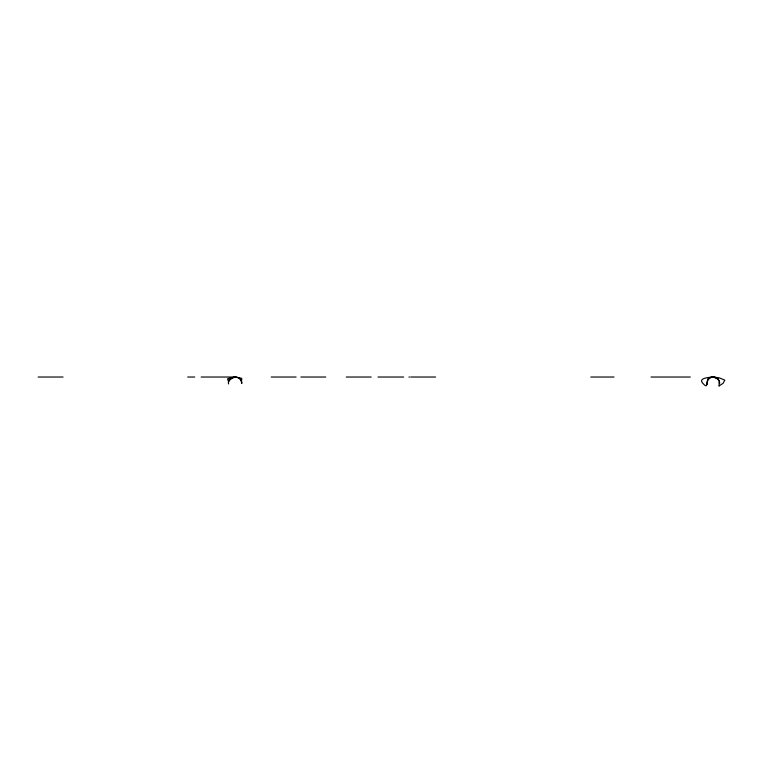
<?xml version="1.0" encoding="UTF-8"?>
<svg xmlns="http://www.w3.org/2000/svg" width="763" height="763" viewBox="0 0 763 763"><rect width="100%" height="100%" fill="white"/><g stroke="black" fill="none" stroke-linecap="round" stroke-linejoin="round"><path stroke-width="1.14" d="M241.785 382.311L241.757 381.729M241.776 382.702L241.737 383.455M241.68 380.193L241.833 379.297M228.366 382.377C228.967 376.245 238.886 375.186 241.575 380.584M719.07 385.935L723.028 383.35L724.85 380.146L719.585 377.981L714.139 377.056L718.078 378.391M707.873 379.03C711.774 375.091 719.614 377.294 719.728 383.188M227.765 378.658L234.737 377.036L241.804 378.305M241.308 381.519C238.228 372.344 226.563 380.193 228.604 383.942M719.099 385.964L719.175 382.74M714.225 377.065C710.458 376.426 720.72 378.629 719.166 382.635M707.139 384.399C706.967 381.986 707.606 380.327 709.065 378.82C709.247 377.733 714.445 376.684 711.402 377.256C703.457 377.962 710.372 391.743 702.332 382.768C698.164 377.523 711.65 377.151 713.977 377.056M38.15 377.027L63.052 377.027M187.717 377.027L194.746 377.027M201.146 377.027L233.859 377.027M271.208 377.027L296.111 377.027M300.86 377.027L325.763 377.027M346.278 377.027L371.18 377.027M377.99 377.027L403.665 377.027M408.939 377.027L409.512 377.027M410.666 377.027L435.568 377.027M590.791 377.027L614.034 377.027M651.011 377.027L690.315 377.027M241.404 381.805L241.709 383.274M227.984 379.764L227.879 379.354M228.061 380.05L228.261 380.861"/></g></svg>
